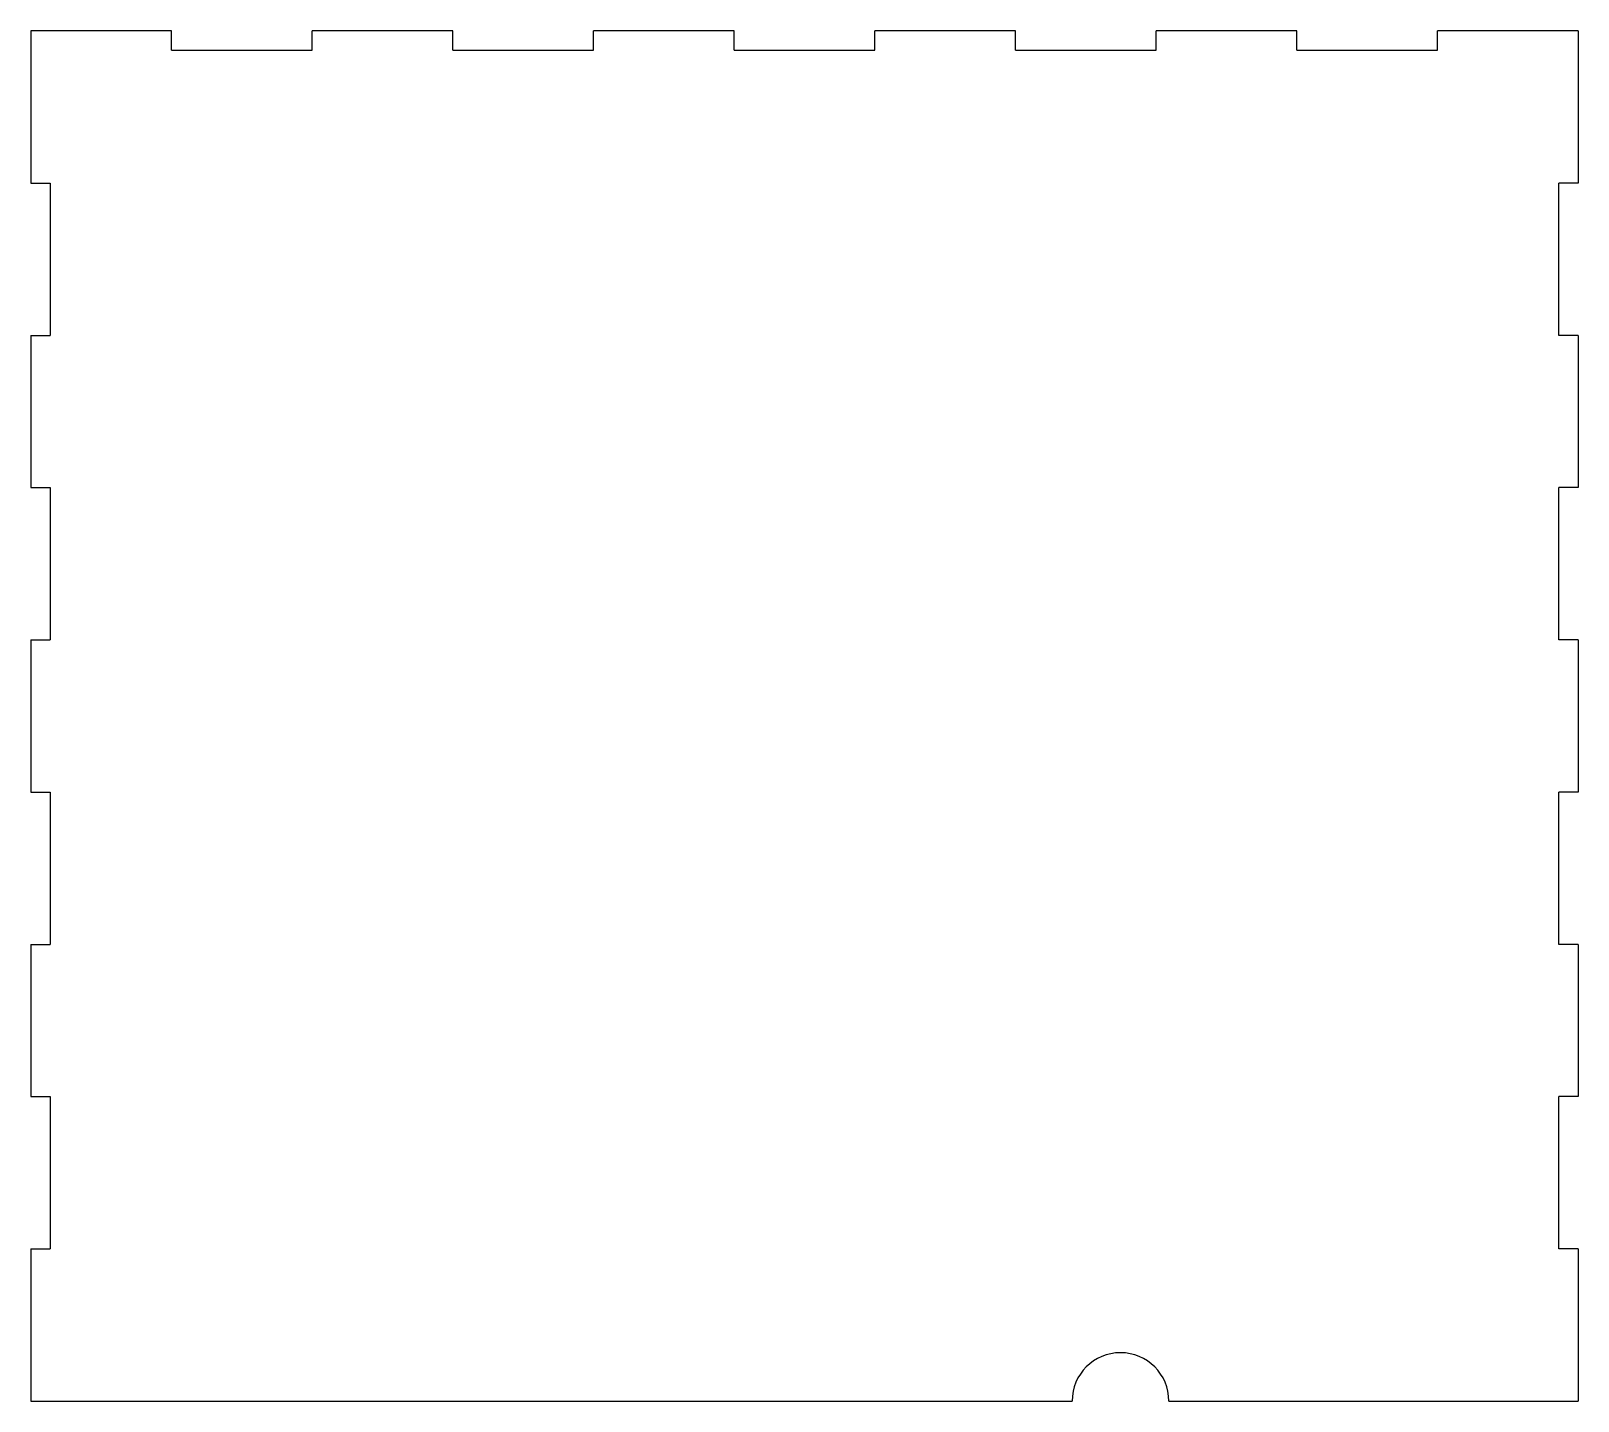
# Model space of a CAD drawing. Extents: x -240 to 240, y 6 to 431.
import ezdxf

# ---------------------------------------------------------------- set-up
doc = ezdxf.new("R2010")
doc.units = 0
doc.layers.add('VISIBLE', color=7, linetype='CONTINUOUS')

msp = doc.modelspace()

# ---------------------------------------------------------------- linework, layer by layer
at = {"layer": 'VISIBLE'}
for p, q in [((-196.36, 430.98), (-240, 430.98)), ((-240, 430.98), (-240, 383.76)), ((-196.36, 424.98), (-196.36, 430.98)), ((-109.09, 430.98), (-152.73, 430.98)), ((-152.73, 424.98), (-152.73, 430.98)), ((-109.09, 424.98), (-109.09, 430.98)), ((-21.82, 430.98), (-65.45, 430.98)), ((-65.45, 424.98), (-65.45, 430.98)), ((-21.82, 424.98), (-21.82, 430.98)), ((65.45, 430.98), (21.82, 430.98)), ((21.82, 424.98), (21.82, 430.98)), ((65.45, 424.98), (65.45, 430.98)), ((152.73, 430.98), (109.09, 430.98)), ((109.09, 424.98), (109.09, 430.98)), ((152.73, 424.98), (152.73, 430.98)), ((240, 430.98), (196.36, 430.98)), ((196.36, 424.98), (196.36, 430.98)), ((240, 430.98), (240, 383.76)), ((-196.36, 424.98), (-152.73, 424.98)), ((-109.09, 424.98), (-65.45, 424.98)), ((-21.82, 424.98), (21.82, 424.98)), ((65.45, 424.98), (109.09, 424.98)), ((152.73, 424.98), (196.36, 424.98)), ((-240, 383.76), (-234, 383.76)), ((-234, 383.76), (-234, 336.54)), ((234, 336.54), (234, 383.76)), ((240, 383.76), (234, 383.76)), ((-240, 336.54), (-234, 336.54)), ((-240, 336.54), (-240, 289.32)), ((240, 336.54), (234, 336.54)), ((240, 336.54), (240, 289.32)), ((-240, 289.32), (-234, 289.32)), ((-234, 289.32), (-234, 242.1)), ((234, 242.1), (234, 289.32)), ((240, 289.32), (234, 289.32)), ((-240, 242.1), (-234, 242.1)), ((-240, 242.1), (-240, 194.88)), ((240, 242.1), (234, 242.1)), ((240, 242.1), (240, 194.88)), ((-240, 194.88), (-234, 194.88)), ((-234, 194.88), (-234, 147.66)), ((234, 147.66), (234, 194.88)), ((240, 194.88), (234, 194.88)), ((-240, 147.66), (-234, 147.66)), ((-240, 147.66), (-240, 100.44)), ((240, 147.66), (234, 147.66)), ((240, 147.66), (240, 100.44)), ((-240, 100.44), (-234, 100.44)), ((-234, 100.44), (-234, 53.22)), ((234, 53.22), (234, 100.44)), ((240, 100.44), (234, 100.44)), ((-240, 53.22), (-234, 53.22)), ((-240, 53.22), (-240, 6)), ((240, 53.22), (234, 53.22)), ((240, 53.22), (240, 6)), ((-240, 6), (83.04, 6)), ((113.04, 6), (240, 6))]:
    msp.add_line(p, q, dxfattribs=at)
msp.add_arc((98.04, 6), 15, 0, 180, dxfattribs=at)

doc.saveas('drawing.dxf')
